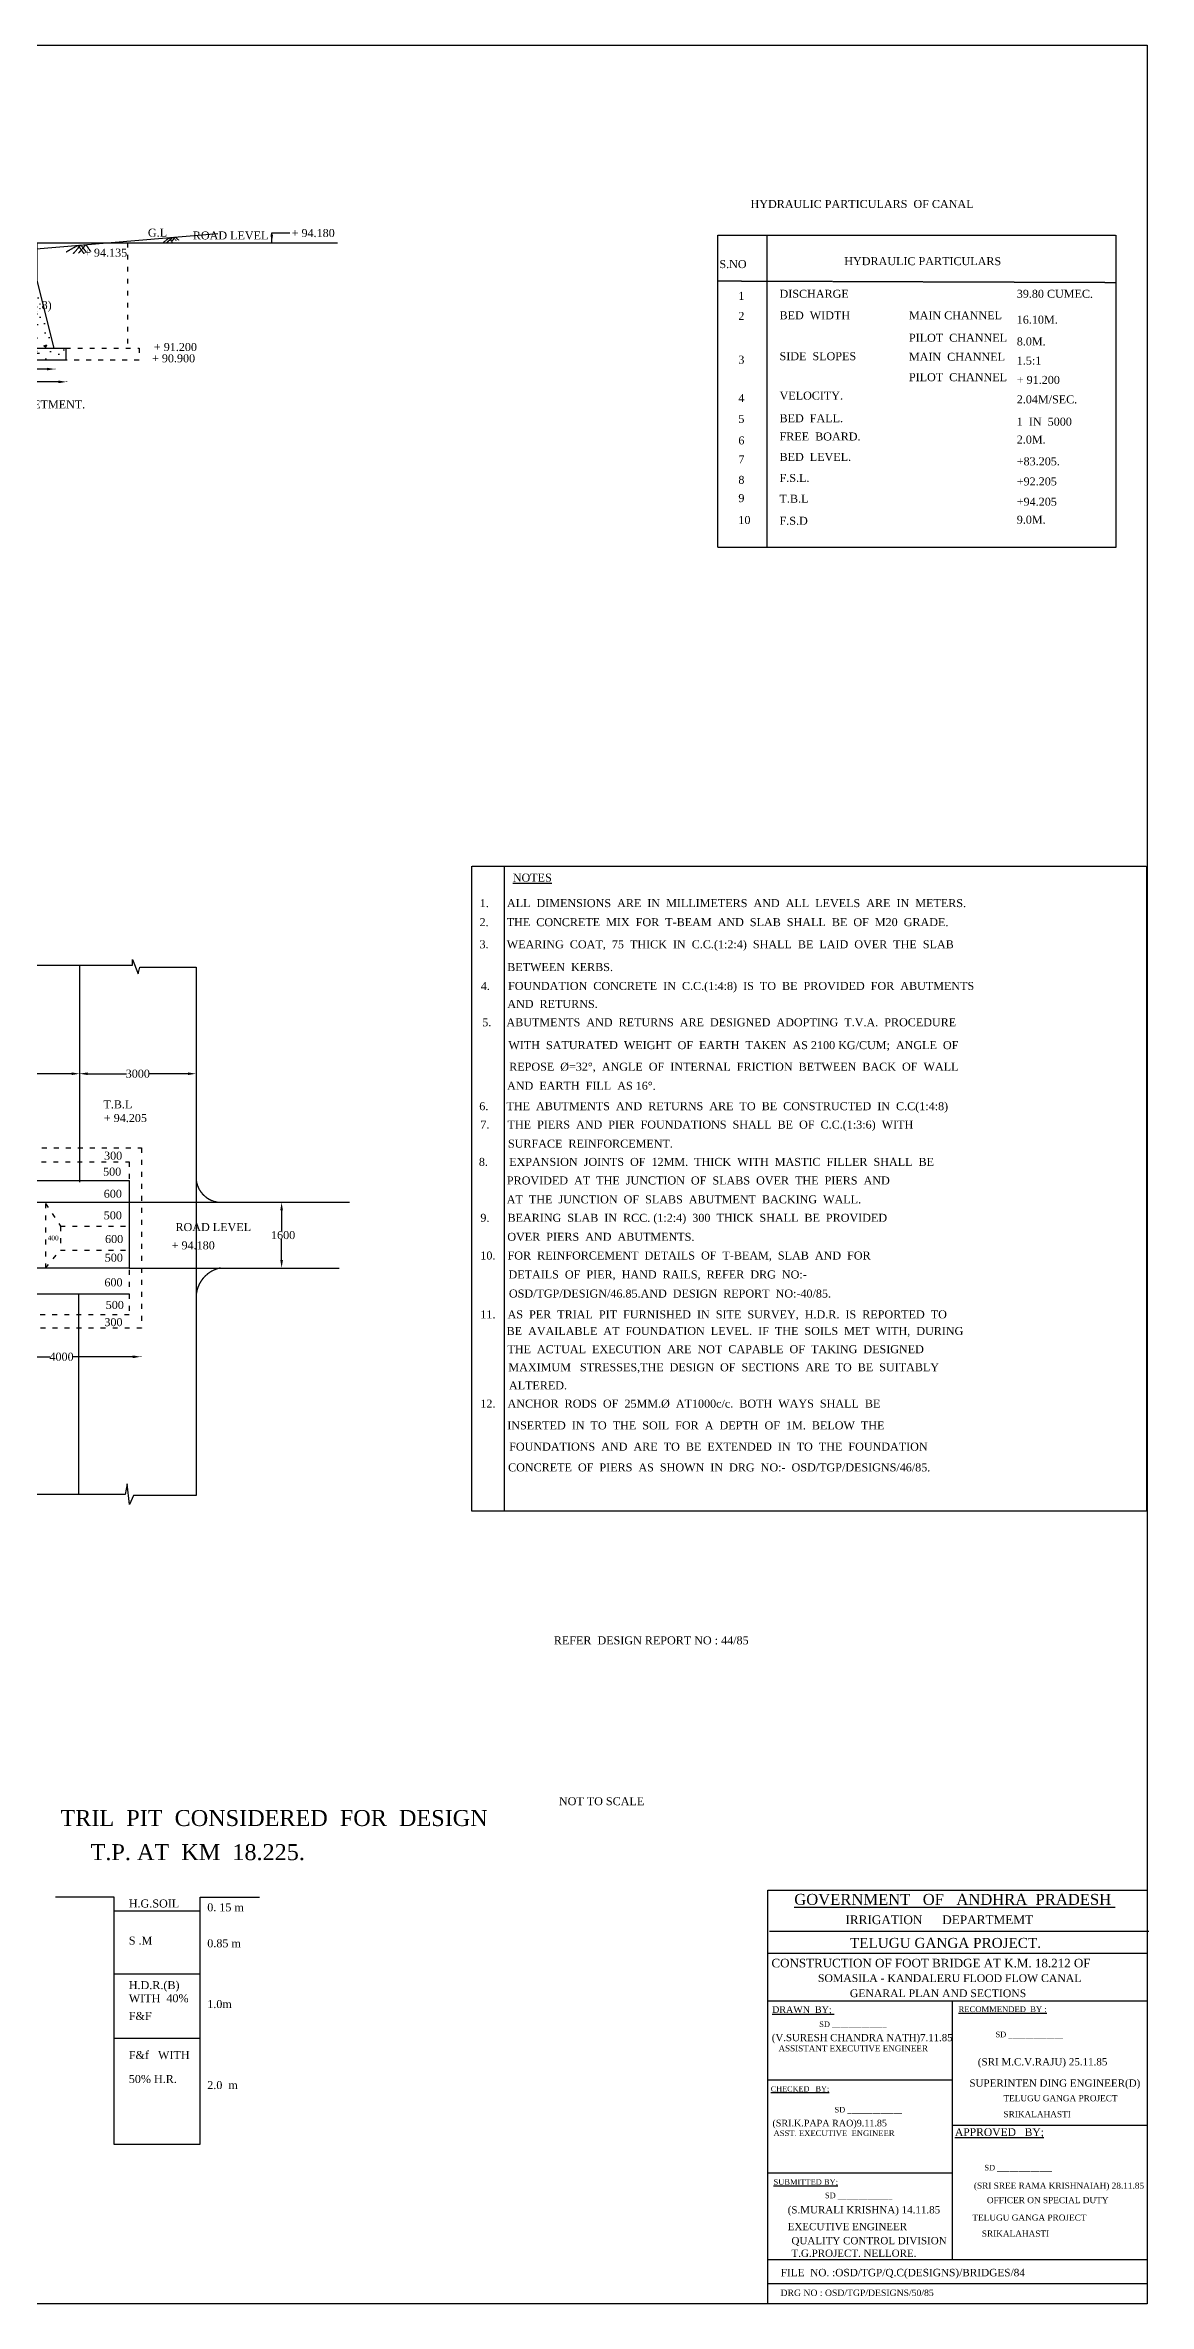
# Model space of a CAD drawing. Header units: millimetres. Extents: x 2632 to 79118, y 1895 to 58358.
# Drawn here: x 51545 to 79118, y 1895 to 58358 of the extents above; entities that cross this region are included whole.
import ezdxf

# ---------------------------------------------------------------- set-up
doc = ezdxf.new("R2010")
doc.units = ezdxf.units.MM
doc.header["$MEASUREMENT"] = 0
doc.linetypes.add('ACAD_ISO03W100', pattern=[30, 12, -18])
doc.linetypes.add('ACAD_ISO04W100', pattern=[30, 24, -3, 0, -3])
for name, color, linetype in [('DIM', 5, 'Continuous'), ('DWG.LINE', 10, 'Continuous'), ('HATCH', 2, 'Continuous'), ('RAILING', 4, 'Continuous'), ('TEXT', 7, 'Continuous')]:
    doc.layers.add(name, color=color, linetype=linetype)
doc.layers.add('DO LINE', color=3, linetype='Continuous', plot=False)
doc.layers.add('TITLE', color=7, linetype='Continuous', lineweight=30)
doc.styles.get("Standard").update_dxf_attribs({"font": 'TIMES.TTF', "height": 200})
doc.dimstyles.get("Standard").update_dxf_attribs({"dimtxt": 200, "dimasz": 200, "dimexe": 0.18, "dimexo": 0.0625, "dimgap": 0.09, "dimtad": 0, "dimtih": 1, "dimtoh": 1, "dimdec": 0, "dimzin": 0, "dimdsep": 46, "dimtxsty": 'Standard', "dimcen": 300, "dimclre": 256, "dimclrt": 4, "dimadec": 0, "dimazin": 0, "dimtfac": 1, "dimtdec": 0, "dimtofl": 0, "dimtmove": 0, "dimatfit": 3, "dimfxl": 5, "dimfxlon": 1, "dimtolj": 1, "dimtzin": 0, "dimarcsym": 0})

# ---------------------------------------------------------------- blocks, each defined once
blk = doc.blocks.new('*D21')
at = {"layer": 'Defpoints', "color": 0, "ltscale": 0.2}
for p in [(50120, 50268), (51787, 50268), (51787, 50261)]:
    blk.add_point(p, dxfattribs=at)
at = {"layer": 'DIM', "lineweight": -2, "ltscale": 0.2}
for p, q in [((50120, 50266), (50120, 50261)), ((51787, 50266), (51787, 50261))]:
    blk.add_line(p, q, dxfattribs=at)
at = {"layer": 'DIM', "color": 0, "lineweight": -2, "ltscale": 0.2}
for p, q in [((50320, 50261), (50680, 50261)), ((51587, 50261), (51226, 50261))]:
    blk.add_line(p, q, dxfattribs=at)
at = {"layer": 'DIM', "color": 0, "ltscale": 0.2}
for points in [[(50320, 50294), (50320, 50227), (50120, 50261)], [(51587, 50294), (51587, 50227), (51787, 50261)]]:
    blk.add_solid(points, dxfattribs=at)
at = {"layer": 'DIM', "color": 4, "ltscale": 0.2, "insert": (50953, 50261), "char_height": 200, "attachment_point": 5}
blk.add_mtext('\\A1;1650', dxfattribs=at)
blk = doc.blocks.new('*D22')
at = {"layer": 'Defpoints', "color": 0, "ltscale": 0.2}
for p in [(49845, 50063), (52076, 50063), (52076, 49941)]:
    blk.add_point(p, dxfattribs=at)
at = {"layer": 'DIM', "lineweight": -2, "ltscale": 0.2}
for p, q in [((49845, 49946), (49845, 49941)), ((52076, 49946), (52076, 49941))]:
    blk.add_line(p, q, dxfattribs=at)
at = {"layer": 'DIM', "color": 0, "lineweight": -2, "ltscale": 0.2}
for p, q in [((50045, 49941), (50674, 49941)), ((51876, 49941), (51248, 49941))]:
    blk.add_line(p, q, dxfattribs=at)
at = {"layer": 'DIM', "color": 0, "ltscale": 0.2}
for points in [[(50045, 49975), (50045, 49908), (49845, 49941)], [(51876, 49975), (51876, 49908), (52076, 49941)]]:
    blk.add_solid(points, dxfattribs=at)
at = {"layer": 'DIM', "color": 4, "ltscale": 0.2, "insert": (50961, 49941), "char_height": 200, "attachment_point": 5}
blk.add_mtext('\\A1;2250', dxfattribs=at)
blk = doc.blocks.new('*D50')
at = {"layer": 'Defpoints', "color": 0, "ltscale": 0.2}
for p in [(49974, 25592), (53934, 25592), (53934, 25570)]:
    blk.add_point(p, dxfattribs=at)
at = {"layer": 'DIM', "lineweight": -2, "ltscale": 0.2}
for p, q in [((49974, 25574), (49974, 25569)), ((53934, 25574), (53934, 25569))]:
    blk.add_line(p, q, dxfattribs=at)
at = {"layer": 'DIM', "color": 0, "lineweight": -2, "ltscale": 0.2}
for p, q in [((50174, 25570), (51666, 25570)), ((53734, 25570), (52242, 25570))]:
    blk.add_line(p, q, dxfattribs=at)
at = {"layer": 'DIM', "color": 0, "ltscale": 0.2}
for points in [[(50174, 25603), (50174, 25536), (49974, 25570)], [(53734, 25603), (53734, 25536), (53934, 25570)]]:
    blk.add_solid(points, dxfattribs=at)
at = {"layer": 'DIM', "color": 4, "ltscale": 0.2, "insert": (51954, 25570), "char_height": 200, "attachment_point": 5}
blk.add_mtext('\\A1;4000', dxfattribs=at)
blk = doc.blocks.new('*D54')
at = {"layer": 'Defpoints', "color": 0, "ltscale": 0.2}
for p in [(41186, 32683), (52404, 32683), (52404, 32646)]:
    blk.add_point(p, dxfattribs=at)
at = {"layer": 'DIM', "lineweight": -2, "ltscale": 0.2}
for p, q in [((41186, 32651), (41186, 32646)), ((52404, 32651), (52404, 32646))]:
    blk.add_line(p, q, dxfattribs=at)
at = {"layer": 'DIM', "color": 0, "lineweight": -2, "ltscale": 0.2}
for p, q in [((41386, 32646), (46448, 32646)), ((52204, 32646), (47142, 32646))]:
    blk.add_line(p, q, dxfattribs=at)
at = {"layer": 'DIM', "color": 0, "ltscale": 0.2}
for points in [[(41386, 32679), (41386, 32612), (41186, 32646)], [(52204, 32679), (52204, 32612), (52404, 32646)]]:
    blk.add_solid(points, dxfattribs=at)
at = {"layer": 'DIM', "color": 4, "ltscale": 0.2, "insert": (46795, 32646), "char_height": 200, "attachment_point": 5}
blk.add_mtext('\\A1;11250', dxfattribs=at)
blk = doc.blocks.new('*D55')
at = {"layer": 'Defpoints', "color": 0, "ltscale": 0.2}
for p in [(52404, 32646), (55314, 32646), (55314, 32646)]:
    blk.add_point(p, dxfattribs=at)
at = {"layer": 'DIM', "lineweight": -2, "ltscale": 0.2}
for p, q in [((52404, 32646), (52404, 32646)), ((55314, 32646), (55314, 32646))]:
    blk.add_line(p, q, dxfattribs=at)
at = {"layer": 'DIM', "color": 0, "lineweight": -2, "ltscale": 0.2}
for p, q in [((52604, 32646), (53575, 32646)), ((55114, 32646), (54143, 32646))]:
    blk.add_line(p, q, dxfattribs=at)
at = {"layer": 'DIM', "color": 0, "ltscale": 0.2}
for points in [[(52604, 32679), (52604, 32612), (52404, 32646)], [(55114, 32679), (55114, 32612), (55314, 32646)]]:
    blk.add_solid(points, dxfattribs=at)
at = {"layer": 'DIM', "color": 4, "ltscale": 0.2, "insert": (53859, 32646), "char_height": 200, "attachment_point": 5}
blk.add_mtext('\\A1;3000', dxfattribs=at)
blk = doc.blocks.new('*D59')
at = {"layer": 'Defpoints', "color": 0, "ltscale": 0.2}
for p in [(57374, 29432), (57452, 29432), (57374, 27788)]:
    blk.add_point(p, dxfattribs=at)
at = {"layer": 'DIM', "lineweight": -2, "ltscale": 0.2}
for p, q in [((57447, 29432), (57452, 29432)), ((57447, 27788), (57452, 27788))]:
    blk.add_line(p, q, dxfattribs=at)
at = {"layer": 'DIM', "color": 0, "lineweight": -2, "ltscale": 0.2}
for p, q in [((57452, 29232), (57452, 28712)), ((57452, 27988), (57452, 28508))]:
    blk.add_line(p, q, dxfattribs=at)
at = {"layer": 'DIM', "color": 0, "ltscale": 0.2}
for points in [[(57419, 29232), (57485, 29232), (57452, 29432)], [(57419, 27988), (57485, 27988), (57452, 27788)]]:
    blk.add_solid(points, dxfattribs=at)
at = {"layer": 'DIM', "color": 4, "ltscale": 0.2, "insert": (57452, 28610), "char_height": 200, "attachment_point": 5}
blk.add_mtext('\\A1; 1600', dxfattribs=at)

msp = doc.modelspace()

# ---------------------------------------------------------------- hatches: boundary and pattern name
at = {"layer": 'HATCH', "ltscale": 0.2}
h = msp.add_hatch(dxfattribs=at)
h.set_pattern_fill('AR-CONC', color=256, scale=100, style=0)
h.set_pattern_definition([(50, (0, 0), (717.26, -62.752), [75, -825]), (355, (0, 0), (-138.751, 752.192), [60, -660]), (100.4514, (59.8, -5.2), (578.5094, 689.4395), [63.74, -701.142]), (46.1842, (0, 200), (1067.241, -165.519), [112.5, -1237.5]), (96.6356, (88.9, 186.2), (934.663, 974.118), [95.61, -1051.713]), (351.1842, (0, 200), (934.662, 974.119), [90, -990]), (21, (100, 150), (596.907, -402.619), [75, -825]), (326, (100, 150), (243.315, 725.15), [60, -660]), (71.4514, (149.74, 116.45), (840.2226, 322.5305), [63.74, -701.142]), (37.5, (0, 0), (12.15986, 332.89385), [0, -652, 0, -670, 0, -662.5]), (7.5, (0, 0), (263.0695, 394.4117), [0, -382, 0, -637, 0, -252.5]), (327.5, (-223, 0), (533.8224, -22.5549), [0, -250, 0, -780, 0, -1035]), (317.5, (-323, 0), (583.1862, 100.105), [0, -325, 0, -518, 0, -735])])
h.paths.add_polyline_path([(51335.7, 53268.3), (50888.7, 53230.5), (50888.7, 52478.1), (50443.5, 52478.1), (50171.4, 50782.9), (51760.6, 50782.9), (51335.7, 52474.3)])
h.paths.add_polyline_path([(50888.7, 52770.3), (50443.5, 52770.3), (50443.5, 52478.1), (50888.7, 52478.1)], flags=17)
h.paths.add_polyline_path([(52058.5, 50782.9), (49862.1, 50782.9), (49862.1, 50482.7), (52058.5, 50482.7)])
h.paths.add_polyline_path([(50111.5, 50423.5), (51590.9, 50423.5), (51590.9, 50825.8), (50111.5, 50825.8)], flags=9)

# ---------------------------------------------------------------- linework, layer by layer
at = {"layer": 'DO LINE', "linetype": 'ACAD_ISO03W100', "ltscale": 10}
for p, q in [((52058.5, 50782.9), (53890.1, 50782.9)), ((53890.1, 50479.7), (52058.5, 50479.7)), ((53890.1, 50782.9), (53890.1, 50479.7))]:
    msp.add_line(p, q, dxfattribs=at)
for points in [[(53600.4, 53420.3), (53600.4, 50782.9)], [(51549, 29400.5), (51549, 27787.5)], [(51549, 29400.5), (51928, 28832.5)], [(51928, 28832.5), (51928, 28238.5), (53643.5, 28238.5)], [(51928, 28832.5), (53643.5, 28832.5)], [(51549, 27787.5), (51928, 28238.5)]]:
    msp.add_lwpolyline(points, dxfattribs=at)
for points in [[(49962.5, 30790.5), (53951, 30790.5), (53951, 26289), (49962.5, 26289)], [(50252, 30440), (53643.5, 30440), (53643.5, 26615.5), (50252, 26615.5)]]:
    msp.add_lwpolyline(points, close=True, dxfattribs=at)
at = {"layer": 'DWG.LINE', "ltscale": 0.2}
for points in [[(6560.4, 49692.5), (8203.9, 49692.5), (13141.9, 50123.7), (18267.8, 51345.2), (23182.6, 50889.1), (55858.5, 53650.5)], [(50873.9, 53420.3), (58852, 53420.3)], [(51335.7, 53420.3), (51335.7, 52474.3), (51760.6, 50782.9)], [(45849, 35355.5), (53724, 35355.5), (53722.5, 35503), (53864, 35138.5), (53912.5, 35305.5), (55314, 35305.5), (55314, 22100), (53747.5, 22100), (53648, 21878.5), (53594, 22389.5), (53547, 22130.5), (45500, 22130.5)], [(52404, 35355.5), (52404, 29936)], [(51077.5, 29432), (59149.5, 29432)], [(50632.5, 27787.5), (50632.5, 27140), (53643.5, 27140)], [(53643.5, 27787.5), (58891.5, 27787.5)], [(52373.5, 27140), (52373.5, 22130.5)], [(51806, 12070.5), (53260, 12070.5), (53260, 5883), (55413, 5883), (55413, 12059.5), (56896, 12059.5)], [(53260, 11715.5), (55413, 11715.5)], [(53260, 10145), (55413, 10145)], [(53260, 8538.5), (55413, 8538.5)]]:
    msp.add_lwpolyline(points, dxfattribs=at)
for points in [[(49862.1, 50782.9), (52058.5, 50782.9), (52058.5, 50482.7), (49862.1, 50482.7)], [(50632.5, 29972.5), (53643.5, 29972.5), (53643.5, 27787.5), (50632.5, 27787.5)]]:
    msp.add_lwpolyline(points, close=True, dxfattribs=at)
at = {"layer": 'DWG.LINE', "linetype": 'ACAD_ISO04W100', "ltscale": 0.2}
for centre, radius, start, end in [((55948.6, 30067.2), 637.3, 185.2233, 265.4214), ((56075.5, 27039.1), 764.1, 101.65812, 175.23188)]:
    msp.add_arc(centre, radius, start, end, dxfattribs=at)
at = {"layer": 'HATCH', "linetype": 'ACAD_ISO04W100', "ltscale": 0.2}
for points in [[(52073, 53192.5), (52362.4, 53355.1), (52518.1, 53137.5)], [(52244.8, 53141.1), (52434.5, 53361.2), (52564.1, 53193.1)], [(52377.8, 53155.6), (52562.1, 53371.9), (52677.7, 53197.9)], [(54509.7, 53435.8), (54646.3, 53548.1), (54712.3, 53437)], [(54587.3, 53428.4), (54737.6, 53555.8), (54814.3, 53476.6)], [(54720.4, 53469.3), (54799, 53561), (54887, 53472)]]:
    msp.add_lwpolyline(points, dxfattribs=at)
at = {"layer": 'RAILING', "linetype": 'ACAD_ISO04W100', "ltscale": 0.2}
for points in [[(68348, 53611), (78294, 53611), (78294, 45799.5), (68348, 45799.5)], [(62203.5, 37836), (79061, 37836), (79061, 21712.5), (62203.5, 21712.5)]]:
    msp.add_lwpolyline(points, close=True, dxfattribs=at)
for points in [[(69573, 53611), (69573, 45799.5)], [(68348, 52464.4), (78294, 52427.9)], [(63016.5, 37836), (63016.5, 21712.5)]]:
    msp.add_lwpolyline(points, dxfattribs=at)
at = {"layer": 'TITLE', "lineweight": 30}
for p, q in [((69598.1, 1895), (69598.1, 12236.5)), ((69640.1, 11210.2), (79118.5, 11210.2)), ((69598.1, 10664.8), (79076.5, 10664.8)), ((69598.1, 9465.4), (79076.5, 9465.4)), ((69598.1, 3006.2), (79076.5, 3006.2)), ((69598.1, 2403.1), (79076.5, 2403.1))]:
    msp.add_line(p, q, dxfattribs=at)
at = {"layer": 'TITLE'}
for p, q in [((79076.5, 12236.5), (79076.5, 1895)), ((69598.1, 7491.4), (74208.2, 7491.4)), ((69598.1, 5165.7), (74208.2, 5165.7)), ((79076.5, 1895), (69598.1, 1895))]:
    msp.add_line(p, q, dxfattribs=at)
at = {"layer": 'TITLE', "linetype": 'ACAD_ISO04W100', "ltscale": 0.2}
msp.add_lwpolyline([(2631.5, 58357.5), (79076.5, 58357.5), (79076.5, 1895), (2631.5, 1895)], close=True, dxfattribs=at)
at = {"layer": 'TITLE', "lineweight": 30}
for points in [[(69598.1, 12236.5), (79076.5, 12236.5)], [(74208.2, 9465.4), (74208.2, 3006.2)]]:
    msp.add_lwpolyline(points, dxfattribs=at)
at = {"layer": 'TITLE'}
msp.add_lwpolyline([(74208.2, 6364.2), (79076.5, 6364.2)], dxfattribs=at)

# ---------------------------------------------------------------- texts
at = {"layer": 'DIM', "color": 4, "ltscale": 0.2, "attachment_point": 5}
for s, insert, char_height in [('\\A1;300', (53242.6, 30595.2), 200), ('\\A1;500', (53218.6, 30196.8), 200), ('\\A1;600', (53234.6, 29643.2), 200), ('\\A1;500', (53234.6, 29105.2), 200), ('\\A1;400', (51745.6, 28539.8), 120), ('\\A1;600', (53267.1, 28511.8), 200), ('\\A1;500', (53259.1, 28046.2), 200), ('\\A1;600', (53251.1, 27427.8), 200), ('\\A1;300', (53250.6, 26433.8), 200), ('\\A1;500', (53283.6, 26864.8), 200)]:
    msp.add_mtext(s, dxfattribs=dict(at, insert=insert, char_height=char_height))
at = {"layer": 'TEXT'}
for s, height, p in [('HYDRAULIC PARTICULARS  OF CANAL', 200, (69168, 54287.7)), ('G.L', 200, (54111.5, 53570.2)), ('ROAD LEVEL', 200, (55233.4, 53501.3)), ('+ 94.180', 200, (57703, 53561.2)), ('+ 94.135', 200, (52517.5, 53070.7)), ('S.NO', 200, (68389, 52785.2)), ('HYDRAULIC PARTICULARS', 200, (71511, 52858.2)), ('C.C (1:4:8)', 200, (50331.1, 51759.2)), ('1', 200, (68864, 51990.7)), ('DISCHARGE', 200, (69893, 52042.7)), ('39.80 CUMEC.', 200, (75819.5, 52042.7)), ('2', 200, (68864, 51489.2)), ('BED  WIDTH', 200, (69893, 51503.7)), ('MAIN CHANNEL', 200, (73125.5, 51503.7)), ('16.10M.', 200, (75819.5, 51395.2)), ('+ 91.200', 200, (54261, 50711.7)), ('PILOT  CHANNEL', 200, (73125.5, 50943.2)), ('8.0M.', 200, (75819.5, 50851.2)), ('+ 90.900', 200, (54214, 50429.7)), ('3', 200, (68864, 50396.2)), ('SIDE  SLOPES', 200, (69893, 50482.2)), ('MAIN  CHANNEL', 200, (73125.5, 50466.7)), ('1.5:1', 200, (75819.5, 50372.7)), ('VELOCITY.', 200, (69893, 49496.7)), ('PILOT  CHANNEL', 200, (73125.5, 49958.2)), ('+ 91.200', 200, (75819.5, 49890.2)), ('GROUTED  REVETMENT.', 200, (49047, 49277.7)), ('4', 200, (68864, 49437.2)), ('BED  FALL.', 200, (69893, 48930.7)), ('2.04M/SEC.', 200, (75819.5, 49402.7)), ('6', 200, (68864, 48377.2)), ('5', 200, (68864, 48914.7)), ('FREE  BOARD.   ', 200, (69893, 48475.2)), ('2.0M.', 200, (75819.5, 48398.7)), ('1  IN  5000', 200, (75819.5, 48846.2)), ('7', 200, (68864, 47902.2)), ('BED  LEVEL.', 200, (69893, 47964.2)), ('+83.205.', 200, (75819.5, 47854.7)), ('8', 200, (68864, 47391.2)), ('F.S.L.', 200, (69893, 47439.2)), ('+92.205', 200, (75819.5, 47352.2)), ('9', 200, (68864, 46934.7)), ('T.B.L', 200, (69893, 46921.2)), ('+94.205', 200, (75819.5, 46845.2)), ('10', 200, (68864, 46388.2)), ('F.S.D', 200, (69893, 46368.7)), ('9.0M.', 200, (75819.5, 46395.2)), ('%%UNOTES', 200, (63228.5, 37447.7)), ('1.      ALL  DIMENSIONS  ARE  IN  MILLIMETERS  AND  ALL  LEVELS  ARE  IN  METERS.', 200, (62402.5, 36810.7)), ('2.      THE  CONCRETE  MIX  FOR  T-BEAM  AND  SLAB  SHALL  BE  OF  M20  GRADE.', 200, (62397, 36334.7)), ('3.      WEARING  COAT,  75  THICK  IN  C.C.(1:2:4)  SHALL  BE  LAID  OVER  THE  SLAB', 200, (62397, 35780.7)), ('BETWEEN  KERBS.', 200, (63088.4, 35211.7)), ('4.      FOUNDATION  CONCRETE  IN  C.C.(1:4:8)  IS  TO  BE  PROVIDED  FOR  ABUTMENTS', 200, (62429, 34739.7)), ('AND  RETURNS.', 200, (63092, 34289.4)), ('5.     ABUTMENTS  AND  RETURNS  ARE  DESIGNED  ADOPTING  T.V.A.  PROCEDURE  ', 200, (62465, 33830.8)), ('WITH  SATURATED  WEIGHT  OF  EARTH  TAKEN  AS 2100 KG/CUM;  ANGLE  OF', 200, (63118, 33260.2)), ('REPOSE  %%C=32%%D,  ANGLE  OF  INTERNAL  FRICTION  BETWEEN  BACK  OF  WALL', 200, (63138.1, 32721.2)), ('AND  EARTH  FILL  AS 16%%D.', 200, (63085.8, 32244.3)), ('T.B.L', 200, (53000.2, 31779.3)), ('+ 94.205', 200, (53010.7, 31437.8)), ('6.      THE  ABUTMENTS  AND  RETURNS  ARE  TO  BE  CONSTRUCTED  IN  C.C(1:4:8)', 200, (62390.5, 31733.8)), ('7.      THE  PIERS  AND  PIER  FOUNDATIONS  SHALL  BE  OF  C.C.(1:3:6)  WITH', 200, (62417.5, 31274)), ('8.       EXPANSION  JOINTS  OF  12MM.  THICK  WITH  MASTIC  FILLER  SHALL  BE', 200, (62381.4, 30341.5)), ('SURFACE  REINFORCEMENT.', 200, (63107.7, 30797.4)), ('PROVIDED  AT  THE  JUNCTION  OF  SLABS  OVER  THE  PIERS  AND', 200, (63080.7, 29876.8)), ('AT  THE  JUNCTION  OF  SLABS  ABUTMENT  BACKING  WALL.', 200, (63077, 29404.2)), ('ROAD LEVEL', 200, (54800.7, 28712.3)), ('9.      BEARING  SLAB  IN  RCC. (1:2:4)  300  THICK  SHALL  BE  PROVIDED', 200, (62417.5, 28944.2)), ('+ 94.180', 200, (54705.2, 28254.8)), ('OVER  PIERS  AND  ABUTMENTS.', 200, (63091.4, 28468.7)), ('10.    FOR  REINFORCEMENT  DETAILS  OF  T-BEAM,  SLAB  AND  FOR', 200, (62417.5, 28000.8)), ('DETAILS  OF  PIER,  HAND  RAILS,  REFER  DRG  NO:-', 200, (63120.8, 27527.7)), ('OSD/TGP/DESIGN/46.85.AND  DESIGN  REPORT  NO:-40/85.', 200, (63131.5, 27050.4)), ('11.    AS  PER  TRIAL  PIT  FURNISHED  IN  SITE  SURVEY,  H.D.R.  IS  REPORTED  TO', 200, (62417.5, 26529.6)), ('BE  AVAILABLE  AT  FOUNDATION  LEVEL.  IF  THE  SOILS  MET  WITH,  DURING', 200, (63073.7, 26114.5)), ('THE  ACTUAL  EXECUTION  ARE  NOT  CAPABLE  OF  TAKING  DESIGNED', 200, (63093.9, 25659.2)), ('MAXIMUM   STRESSES,THE  DESIGN  OF  SECTIONS  ARE  TO  BE  SUITABLY', 200, (63119, 25207.1)), ('ALTERED.', 200, (63131.5, 24754.3)), ('12.    ANCHOR  RODS  OF  25MM.%%C  AT1000c/c.  BOTH  WAYS  SHALL  BE', 200, (62417.5, 24298.9)), ('INSERTED  IN  TO  THE  SOIL  FOR  A  DEPTH  OF  1M.  BELOW  THE', 200, (63090.2, 23754.4)), ('FOUNDATIONS  AND  ARE  TO  BE  EXTENDED  IN  TO  THE  FOUNDATION', 200, (63138.1, 23223.6)), ('CONCRETE  OF  PIERS  AS  SHOWN  IN  DRG  NO:-  OSD/TGP/DESIGNS/46/85.', 200, (63110.9, 22704.3)), ('REFER  DESIGN REPORT NO : 44/85', 200, (64252.7, 18380.2)), ('TRIL  PIT  CONSIDERED  FOR  DESIGN', 400, (51926.2, 13839.3)), ('NOT TO SCALE', 200, (64380.4, 14359.5)), ('T.P. AT  KM  18.225.', 400, (52679.7, 12986.6)), ('H.G.SOIL', 200, (53634.2, 11802.8)), ('0. 15 m', 200, (55594.7, 11707.3)), ('S .M', 200, (53634.2, 10875.3)), ('0.85 m', 200, (55594.7, 10807.8)), ('WITH  40%%%', 200, (53634.2, 9434.3)), ('H.D.R.(B)', 200, (53634.2, 9762.3)), ('F&F', 200, (53634.2, 8991.8)), ('1.0m', 200, (55594.7, 9288.3)), ('F&f   WITH', 200, (53634.2, 8015.3)), ('50%%% H.R.', 200, (53634.2, 7415.8)), ('2.0  m', 200, (55594.7, 7263.3))]:
    msp.add_text(s, height=height, dxfattribs=at).set_placement(p)
at = {"layer": 'TITLE', "lineweight": 30}
for s, height, p in [('%%UGOVERNMENT   OF   ANDHRA  PRADESH ', 274.229, (70260.7, 11868.5)), ('SOMASILA - KANDALERU FLOOD FLOW CANAL', 193.418, (70852, 9939.2)), ('GENARAL PLAN AND SECTIONS', 193.418, (71649.7, 9561.9))]:
    msp.add_text(s, height=height, dxfattribs=at).set_placement(p)
at = {"layer": 'TITLE'}
for s, height, p in [('IRRIGATION      DEPARTMEMT ', 218.291, (71539.3, 11386.8)), ('TELUGU GANGA PROJECT.', 251.112, (71652.7, 10791.1)), ('CONSTRUCTION OF FOOT BRIDGE AT K.M. 18.212 OF ', 214.909, (69690.8, 10305.7)), ('%%UDRAWN  BY; ', 165.813, (69707, 9167.4)), ('%%URECOMMENDED  BY :', 142.297, (74365.4, 9187.9)), ('(V.SURESH CHANDRA NATH)7.11.85', 179.091, (69700.2, 8460.6)), ('SD _____________', 138.902, (70884.3, 8815.8)), ('SD _____________', 138.902, (75288.8, 8559.8)), ('ASSISTANT EXECUTIVE ENGINEER', 149.822, (69867.5, 8206)), ('(SRI M.C.V.RAJU) 25.11.85', 182.392, (74846.4, 7855.2)), ('SUPERINTEN DING ENGINEER(D)', 182.392, (74636.6, 7321.9)), ('%%UCHECKED   BY;', 133.926, (69673.3, 7200.9)), ('SD _____________', 138.902, (71265, 6678.6)), ('TELUGU GANGA PROJECT', 153.058, (75487.3, 6958.7)), ('(SRI.K.PAPA RAO)9.11.85', 166.708, (69715.4, 6330.5)), ('ASST. EXECUTIVE  ENGINEER', 142.495, (69742.4, 6088.8)), ('%%UAPPROVED   BY;', 191.322, (74274.2, 6091.7)), ('SRIKALAHASTI', 153.058, (75487.3, 6560.3)), ('SD _____________', 138.902, (75010.9, 5230.2)), ('%%USUBMITTED BY;', 139.464, (69743.6, 4870.9)), ('SD _____________', 138.902, (71027, 4535.4)), ('(SRI SREE RAMA KRISHNAIAH) 28.11.85', 153.058, (74748.9, 4772.5)), ('OFFICER ON SPECIAL DUTY', 153.058, (75073.1, 4410.6)), ('(S.MURALI KRISHNA) 14.11.85', 181.909, (70096.8, 4155.1)), ('TELUGU GANGA PROJECT', 153.058, (74711, 3974.6)), ('EXECUTIVE ENGINEER ', 181.909, (70096.8, 3735.8)), ('QUALITY CONTROL DIVISION', 181.909, (70190.9, 3383.4)), ('SRIKALAHASTI', 153.058, (74946.2, 3575.2)), ('T.G.PROJECT. NELLORE.', 181.909, (70190.9, 3068.9)), ('FILE  NO. :OSD/TGP/Q.C(DESIGNS)/BRIDGES/84', 186.713, (69921.2, 2582.9)), ('DRG NO : OSD/TGP/DESIGNS/50/85', 160.312, (69917.9, 2090.5))]:
    msp.add_text(s, height=height, dxfattribs=at).set_placement(p)

# ---------------------------------------------------------------- dimensions: what is measured, and where the dimension line sits
at = {"layer": 'DIM', "ltscale": 0.2}
for base, p1, p2, text, picture, middle in [((51786.9, 50260.8), (50119.5, 50268.4), (51786.9, 50268.4), '1650', '*D21', (50953.2, 50260.8)), ((52076.2, 49941.3), (49845.5, 50063), (52076.2, 50063), '2250', '*D22', (50960.8, 49941.3)), ((52404, 32645.8), (41186, 32682.7), (52404, 32682.7), '11250', '*D54', (46795, 32645.8)), ((55314, 32645.6), (52404, 32645.6), (55314, 32645.6), '3000', '*D55', (53859, 32645.6)), ((53934.5, 25569.5), (49973.9, 25592.2), (53934.5, 25592.2), '4000', '*D50', (51954.2, 25569.5))]:
    dim = msp.add_linear_dim(base=base, p1=p1, p2=p2, text=text, dimstyle='Standard', dxfattribs=at)
    dim.commit()
    dim.dimension.update_dxf_attribs({"geometry": picture, "text_midpoint": middle})
dim = msp.add_linear_dim(base=(57452, 29432), p1=(57374.5, 27787.5), p2=(57374.5, 29432), angle=90, text=' 1600', dimstyle='Standard', dxfattribs=at)
dim.commit()
dim.dimension.update_dxf_attribs({"geometry": '*D59', "text_midpoint": (57452, 28609.8)})

# ---------------------------------------------------------------- leaders
msp.add_leader([(57206.5, 53420.3), (57206.5, 53669.5), (57659.5, 53669.5)], dimstyle='Standard', override={"dimgap": 0.09, "dimtad": 0}, dxfattribs=at)

doc.saveas('drawing.dxf')
